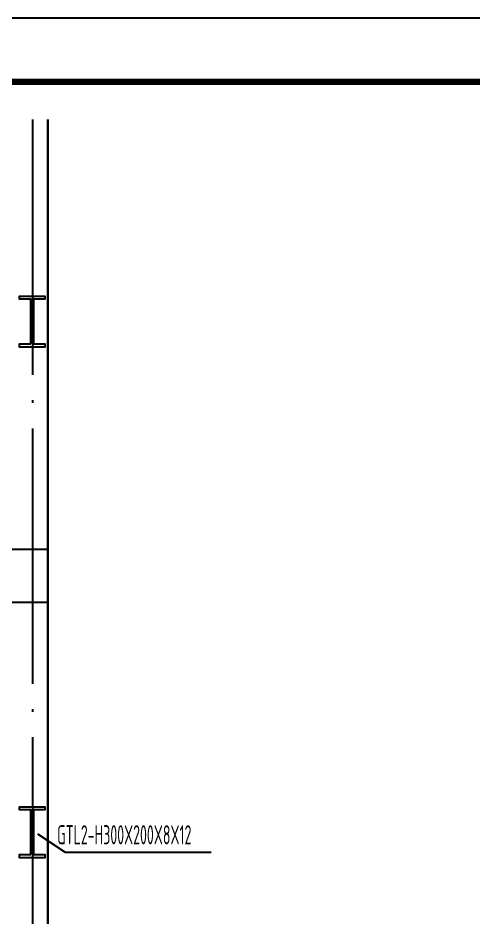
# Model space of a CAD drawing. Extents: x -138012 to 2129925, y -311560 to 0.
# Drawn here: x 2003351 to 2006921, y -150959 to -143910 of the extents above; entities that cross this region are included whole.
import ezdxf

# ---------------------------------------------------------------- set-up
doc = ezdxf.new("R2010")
doc.units = 0
doc.header["$LTSCALE"] = 1000
doc.header["$MEASUREMENT"] = 0
doc.linetypes.add('DOTE', pattern=[2.42, 2, -0.2, 0.02, -0.2])
for name, color, linetype in [('DOTE', 253, 'DOTE'), ('PUB_DIM', 3, 'CONTINUOUS'), ('PUB_TITLE', 4, 'CONTINUOUS'), ('TEXT', 7, 'CONTINUOUS'), ('WINDOW', 4, 'CONTINUOUS'), ('梁构件', 4, 'CONTINUOUS')]:
    doc.layers.add(name, color=color, linetype=linetype)
doc.layers.add('填充剖面墙', color=6, linetype='CONTINUOUS', lineweight=30)
doc.styles.add('TSSD_REIN', font='tssdeng.shx', dxfattribs={"width": 0.7, "bigfont": 'tssdchn.shx'})

msp = doc.modelspace()

# ---------------------------------------------------------------- linework, layer by layer
at = {"layer": 'DOTE', "linetype": 'DOTE'}
msp.add_line((2003464.261, -144704.165), (2003464.261, -156973.292), dxfattribs=at)
at = {"layer": 'PUB_DIM'}
for points in [[(2003452.609, -146463.282), (2003452.609, -146113.291), (2003362.611, -146113.291), (2003362.611, -146088.292), (2003562.606, -146088.292), (2003562.606, -146113.291), (2003472.608, -146113.291), (2003472.608, -146463.282), (2003562.606, -146463.282), (2003562.606, -146488.282), (2003362.611, -146488.282), (2003362.611, -146463.282)], [(2003452.609, -150463.282), (2003452.609, -150113.291), (2003362.611, -150113.291), (2003362.611, -150088.292), (2003562.606, -150088.292), (2003562.606, -150113.291), (2003472.608, -150113.291), (2003472.608, -150463.282), (2003562.606, -150463.282), (2003562.606, -150488.282), (2003362.611, -150488.282), (2003362.611, -150463.282)]]:
    msp.add_lwpolyline(points, close=True, dxfattribs=at)
at = {"layer": 'PUB_TITLE'}
msp.add_lwpolyline([(1968730.744, -173609.799), (1968730.744, -143909.799), (2010780.744, -143909.799), (2010780.744, -173609.799)], close=True, dxfattribs=at)
at = {"layer": 'PUB_TITLE', "const_width": 50}
msp.add_lwpolyline([(1969980.744, -173109.799), (2010280.744, -173109.799), (2010280.744, -144409.799), (1969980.744, -144409.799)], close=True, dxfattribs=at)
at = {"layer": 'WINDOW'}
for p, q in [((2003584.261, -148073.292), (1995964.261, -148073.292)), ((2003584.261, -148488.292), (1995964.261, -148488.292))]:
    msp.add_line(p, q, dxfattribs=at)
at = {"layer": '填充剖面墙'}
msp.add_line((2003584.261, -156673.292), (2003584.261, -144704.165), dxfattribs=at)
at = {"layer": '梁构件'}
for p, q in [((2003502.891, -150300.538), (2003721.137, -150444.268)), ((2003721.137, -150444.268), (2004864.956, -150444.268))]:
    msp.add_line(p, q, dxfattribs=at)

# ---------------------------------------------------------------- texts
at = {"layer": 'TEXT', "style": 'TSSD_REIN', "width": 0.55}
msp.add_text('GTL2-H300X200X8X12', height=150, dxfattribs=at).set_placement((2003657.949, -150382.615))

doc.saveas('drawing.dxf')
